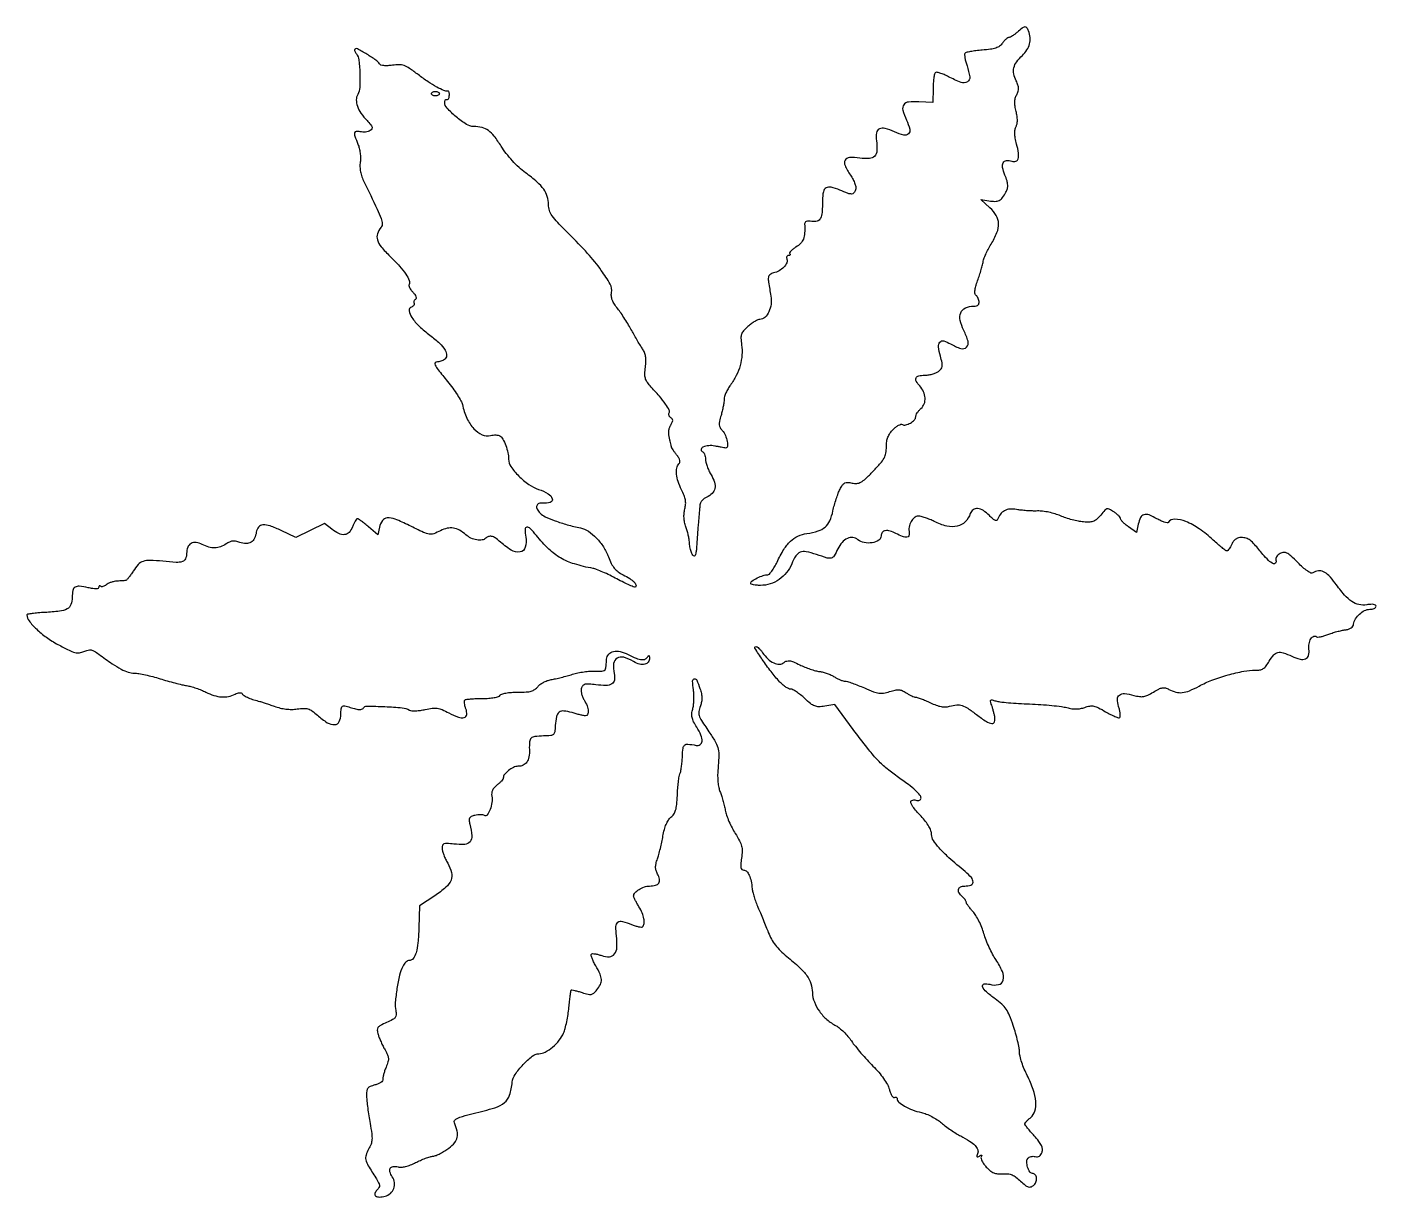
# Model space of a CAD drawing. Extents: x 0 to 507, y 0 to 440.
import ezdxf

# ---------------------------------------------------------------- set-up
doc = ezdxf.new("R2010")
doc.units = 0

msp = doc.modelspace()

# ---------------------------------------------------------------- linework, layer by layer
for points in [[(372.230375, 438, -0.020957), (371.336228, 437.234378, -0.024478), (370.424858, 436.5875, -0.024512), (369.612537, 436.123147, -0.118117), (369.098517, 436, 0.144442), (368.618834, 435.858474, 0.035346), (367.953373, 435.358376, 0.033284), (367.241542, 434.651832, 0.0279), (366.583498, 433.815748, -0.080285), (365.51385, 432.715371, -0.076671), (364.135723, 431.986848, -0.050437), (362.140895, 431.514592, -0.014867), (359.010815, 431.194401, 0.011905), (356.659226, 430.967911, 0.0172), (354.595648, 430.647111, 0.012946), (352.933392, 430.284969, 0.196685), (352.466057, 429.945079, 0.163372), (352.342631, 429.417207, 0.020387), (352.503212, 428.234581, 0.022275), (352.823484, 426.804168, 0.016747), (353.297455, 425.262681, -0.047098), (354.306531, 421.097156, -0.306584), (353.413796, 419.25579, -0.226517), (351.03003, 419.067375, -0.030121), (346.303327, 421.217216, 0.020147), (344.64063, 422.013832, 0.029622), (343.117506, 422.565128, 0.029405), (341.882695, 422.853289, 0.243622), (341.351182, 422.684515, 0.1489), (341.052587, 422.124398, 0.015098), (340.803573, 420.619198, 0.017845), (340.621321, 418.766801, 0.013303), (340.547856, 416.714522), (340.5, 411.5), (335.230814, 411.781791, 0.037543), (331.251275, 411.695727, 0.222273), (329.505244, 410.663035, 0.221865), (329.176566, 408.65942, 0.03741), (330.539207, 404.913055, -0.042296), (331.760045, 401.451804, -0.266008), (331.287293, 399.712707, -0.266008), (329.548196, 399.239955, -0.042296), (326.086945, 400.460793, 0.038588), (322.495397, 401.757567, 0.182175), (320.35165, 401.561863, 0.248254), (319.272029, 400.089475, 0.069952), (319.253365, 397.147692, -0.041482), (319.44501, 393.34968, -0.18551), (318.593828, 391.332789, -0.191762), (316.633245, 390.443871, -0.044688), (312.952978, 390.600626, 0.041494), (309.10214, 390.789252, 0.264343), (307.496825, 389.803124, 0.240752), (307.436466, 387.828681, 0.035678), (309.45598, 384.245883, -0.025154), (310.462681, 382.54456, -0.036456), (311.16009, 380.944899, -0.042219), (311.513401, 379.583163, -0.134777), (311.421919, 378.657121, -0.08105), (310.752515, 377.509778, -0.219647), (309.923839, 377.111045, -0.09402), (308.579305, 377.343845, -0.009211), (305.505391, 378.562194, 0.037023), (302.183326, 379.669613, 0.195773), (300.320802, 379.409232, 0.217756), (299.289954, 377.954302, 0.046137), (298.986345, 374.781385, -0.016002), (298.825451, 370.211275, -0.098461), (298.215141, 367.948795, -0.207333), (297.01037, 366.929586, -0.110195), (295.025803, 366.782905, 0.028888), (293.749811, 366.895442, 0.088927), (292.895791, 366.768831, 0.158898), (292.416658, 366.412298, 0.167175), (292.252041, 365.849629, -0.024792), (292.242146, 362.44563, -0.076355), (291.774954, 360.197453, -0.101053), (290.747913, 358.554661, -0.066163), (289.003591, 357.148378, 0.024635), (287.90234, 356.401999, 0.043033), (287.082155, 355.666652, 0.05813), (286.619878, 355.042829, 0.3389), (286.670257, 354.663076, -0.106595), (286.833098, 354.410698, -0.249877), (286.805066, 354.194779, -0.179909), (286.587011, 354.04689, -0.060059), (286.198051, 354, 0.13777), (285.808382, 353.890553, 0.15243), (285.550808, 353.597251, 0.122624), (285.472694, 353.153044, 0.074248), (285.588895, 352.628939, -0.202604), (285.542783, 351.248417, -0.083696), (284.465866, 349.674934, -0.070313), (282.682917, 348.281994, -0.069338), (280.57548, 347.429588, 0.096942), (279.219223, 346.79244, 0.208953), (278.651049, 345.814567, 0.06869), (278.693436, 343.954901, 0.004747), (279.580618, 338.769367, -0.077351), (279.65486, 335.745304, -0.077315), (278.806633, 332.84118, -0.091869), (277.2994, 330.737592, -0.193838), (275.468289, 330, 0.109622), (274.702669, 329.8301, 0.025454), (273.53092, 329.208645, 0.025076), (272.225721, 328.337228, 0.022253), (270.959157, 327.306025, 0.026703), (269.274166, 325.635073, 0.101341), (268.522982, 324.365251, 0.097136), (268.315008, 322.873669, 0.023435), (268.570115, 320.38101, -0.056295), (268.707749, 316.599355, -0.048897), (268.021552, 312.691161, -0.047263), (266.554208, 308.862418, -0.045232), (264.376235, 305.316722, 0.029344), (263.466769, 303.936332, 0.027071), (262.698019, 302.422075, 0.028098), (262.162722, 300.997597, 0.075965), (262, 299.932741, -0.035036), (261.922307, 298.825352, -0.01213), (261.659994, 297.243657, -0.011983), (261.285651, 295.50925, -0.01364), (260.842533, 293.868759, 0.018479), (260.284946, 291.722213, 0.075422), (260.195487, 290.381603, 0.10609), (260.519064, 289.317951, 0.057277), (261.319461, 288.199493, -0.082632), (262.475493, 286.398596, -0.056988), (263.174439, 284.072789, -0.075987), (263.224035, 282.194266, -0.418381), (262.5, 281.640408, -0.009525), (261.934166, 281.730878, -0.001831), (260.9125, 281.918118, -0.001949), (259.721884, 282.145638, -0.001796), (258.5, 282.388634, 0.072766), (256.211574, 282.513761, 0.079276), (254.054105, 281.96546, 0.235487), (253.346812, 281.127701, 0.371826), (253.75, 280.340536, -0.133883), (254.228998, 279.975153, -0.060519), (254.632813, 279.289219, -0.053699), (254.907285, 278.413995, -0.049188), (255, 277.473827, 0.061673), (255.142284, 276.324676, 0.023321), (255.61052, 274.772671, 0.022678), (256.282807, 273.113583, 0.025682), (257.078367, 271.591751, -0.054568), (258.358901, 268.754943, -0.126298), (258.506636, 266.439757, -0.150429), (257.533267, 264.597878, -0.089863), (255.480778, 263.173196, 0.052485), (254.52375, 262.609367, 0.051226), (253.696485, 261.854548, 0.05566), (253.112414, 261.032232, 0.111584), (252.890236, 260.271439, -0.004629), (252.819744, 259.282254, -0.00097), (252.676921, 257.55161, -0.001017), (252.503221, 255.544157, -0.000962), (252.318193, 253.5, 0.002784), (252.128152, 251.311678, 0.002005), (251.939433, 248.867188, 0.002024), (251.778652, 246.540444, 0.004381), (251.677957, 244.75, -0.016079), (251.563329, 243.312549, -0.025954), (251.36339, 242.101562, -0.023747), (251.118068, 241.190417, -0.325933), (250.856989, 241, -0.265511), (250.211715, 241.368642, -0.047072), (249.597299, 242.678392, -0.042918), (249.133301, 244.43126, -0.036757), (248.943558, 246.331787, 0.036365), (248.837319, 247.404411, 0.013521), (248.538311, 248.891213, 0.013315), (248.12361, 250.501005, 0.015679), (247.643254, 252, -0.033971), (247.164024, 253.707961, -0.036333), (246.934019, 255.427083, -0.037442), (246.958414, 257.11149, -0.041411), (247.237331, 258.716068, 0.044262), (247.534657, 260.48621, 0.060781), (247.464582, 262.097365, 0.052556), (246.990229, 263.81203, 0.024213), (246.037635, 265.92623, -0.034539), (244.712818, 269.036341, -0.057569), (244.096143, 271.811897, -0.074409), (244.197588, 274.068416, -0.149072), (245.02868, 275.62868, 0.145394), (245.359896, 276.239848, 0.114625), (245.344483, 276.995813, 0.075055), (244.951267, 277.929844, 0.029564), (244.15275, 279.07868, -0.008303), (243.420121, 280.042584, -0.011366), (242.795202, 280.935612, -0.008285), (242.306453, 281.695992, -0.118136), (242.205868, 282, 0.032242), (242.157146, 282.324999, 0.002372), (241.962138, 283.205273, 0.003295), (241.717453, 284.253381, 0.002492), (241.435509, 285.40093, -0.04196), (241.216885, 286.738357, -0.045602), (241.233989, 288.056097, -0.048599), (241.480939, 289.266617, -0.065062), (241.945881, 290.284949, 0.027016), (242.518053, 291.321856, 0.11135), (242.679345, 292.015635, 0.170361), (242.496683, 292.54745, 0.087446), (241.964055, 293.022215, -0.082796), (241.546033, 293.387955, -0.092571), (241.288701, 293.856573, -0.100608), (241.230253, 294.353776, -0.118056), (241.378571, 294.803525, 0.270657), (241.405201, 295.871624, 0.027642), (240.008835, 298.103866, 0.024058), (237.683696, 301.085188, 0.009271), (234.18722, 305, -0.040745), (233.000751, 306.509622, -0.085366), (232.401406, 307.872379, -0.070936), (232.23246, 309.516679, -0.021505), (232.438957, 312.02158, 0.023295), (232.616867, 314.278325, 0.047138), (232.506327, 316.055573, 0.057131), (232.093655, 317.543997, 0.056664), (231.354083, 318.904864, -0.014576), (230.553167, 320.122366, -0.005088), (229.470235, 321.918614, -0.005048), (228.317821, 323.920803, -0.005871), (227.263907, 325.848006, 0.012798), (226.12638, 327.861337, 0.008333), (224.715537, 330.129035, 0.008381), (223.264169, 332.296822, 0.015781), (222.009337, 333.988211, -0.026205), (220.765468, 335.739961, -0.049011), (219.983274, 337.290896, -0.060839), (219.625575, 338.705688, -0.078912), (219.667498, 340.04096, 0.175621), (219.161101, 343.202737, 0.030084), (215.841758, 348.419649, 0.027003), (210.696696, 354.771669, 0.014708), (203.75, 362.019187, -0.007028), (199.451296, 366.368321, -0.038803), (197.362056, 368.910331, -0.073), (196.348335, 370.932777, -0.079893), (196, 373.098873, 0.072475), (195.548853, 376.19495, 0.083561), (194.235889, 378.870984, 0.059012), (191.722215, 381.61976, 0.018977), (187.397952, 385.075387, -0.027311), (184.916503, 387.127029, -0.020549), (182.41513, 389.63425, -0.020437), (180.110153, 392.358249, -0.025796), (178.219672, 395.064157, 0.022405), (175.581682, 398.89505, 0.075941), (173.411735, 401.004926, 0.098176), (171.033047, 402.078755, 0.053851), (167.847794, 402.465179, -0.140576), (165.16414, 403.273182, -0.03203), (161.306245, 406.120504, -0.030239), (157.870449, 409.388067, -0.189737), (157, 411.599323, -0.051892), (157.05694, 412.146485, -0.112689), (157.232772, 412.528052, -0.186803), (157.492545, 412.685611, -0.184406), (157.792414, 412.628295, 0.241627), (158.104445, 412.603465, 0.149357), (158.394309, 412.843324, 0.085157), (158.616724, 413.350765, 0.042024), (158.728665, 414.048028, 0.033696), (158.734309, 414.769898, 0.059554), (158.628663, 415.3554, 0.090956), (158.437049, 415.724451, 0.285406), (158.18625, 415.817269, -0.153949), (156.716733, 415.970547, -0.023456), (154.038169, 417.285427, -0.022674), (150.749621, 419.295224, -0.013337), (147, 421.975452, 0.011915), (143.701151, 424.347663, 0.062107), (141.713692, 425.371133, 0.087645), (139.862932, 425.701508, 0.037115), (137.338668, 425.518452, -0.021536), (135.564848, 425.334164, -0.039575), (134.11393, 425.361229, -0.050107), (133.044358, 425.575694, -0.181763), (132.504608, 425.992544, 0.102969), (131.129634, 427.44271, 0.015427), (127.744382, 429.641031, 0.009441), (124.161509, 431.722086, 0.334924), (123.26302, 431.596353, 0.192049), (123.132078, 431.29169, 0.075867), (123.189969, 430.830979, 0.060272), (123.415139, 430.293679, 0.043899), (123.783898, 429.760387, -0.146267), (124.730448, 427.535552, -0.019328), (125.108856, 422.369899, -0.020698), (125.072979, 417.182371, -0.117864), (124.308373, 414.552626, 0.12887), (123.763588, 412.51516, 0.086528), (124.167972, 410.126168, 0.067057), (125.524846, 407.482659, 0.038459), (127.796054, 404.70267, -0.014302), (129.205704, 403.137887, -0.100093), (129.700514, 402.24316, -0.223057), (129.610702, 401.573318, -0.106061), (128.982436, 400.942719, -0.075345), (128.252103, 400.611731, -0.039884), (127.274528, 400.418262, -0.038563), (126.22034, 400.377582, -0.048138), (125.25, 400.5091, 0.067618), (123.725811, 400.655702, 0.350128), (123.128886, 400.139798, 0.132705), (123.228762, 398.884093, 0.011597), (124.384647, 395.872124, -0.040047), (124.877248, 394.332057, -0.025812), (125.209032, 392.48687, -0.025922), (125.347093, 390.63627, -0.043631), (125.246664, 389.083178, 0.046665), (125.144326, 387.336402, 0.039574), (125.354416, 385.499045, 0.036537), (125.877662, 383.57855, 0.028523), (126.712062, 381.583178, -0.001424), (131.608935, 371.452372, -0.0221), (133.124141, 367.900416, -0.07611), (133.53225, 365.957997, -0.189182), (133.084767, 364.602138, 0.090582), (131.718053, 362.170509, 0.158594), (131.679601, 359.883798, 0.100933), (133.090816, 357.294058, 0.024418), (136.429577, 353.70259, -0.015207), (140.016388, 349.984019, -0.035568), (142.402235, 346.946722, -0.048074), (143.690515, 344.581058, -0.243702), (143.580825, 343.130777, 0.207128), (143.513757, 342.671789, 0.048753), (143.793816, 341.929583, 0.04225), (144.313197, 341.068391, 0.03073), (145.024409, 340.204175, -0.033517), (145.752801, 339.308973, -0.070201), (146.163167, 338.512656, -0.113298), (146.231954, 337.890032, -0.229302), (145.973517, 337.483633, 0.080675), (145.627787, 337.183706, 0.09162), (145.41291, 336.801794, 0.100729), (145.360615, 336.398605, 0.121029), (145.477945, 336.035686, -0.17852), (145.551176, 335.674899, -0.118446), (145.389323, 335.279863, -0.087947), (145.006699, 334.908321, -0.057276), (144.459286, 334.62275, 0.359568), (143.661893, 333.210632, 0.102105), (144.668767, 330.688335, 0.057273), (147.403172, 327.426958, 0.030606), (151.44021, 324.044169, -0.027575), (155.055136, 321.052156, -0.072609), (157.162776, 318.442102, -0.140733), (157.700068, 316.378495, -0.250314), (156.857012, 314.890467, -0.03459), (156.245929, 314.560092, -0.025656), (155.531435, 314.278706, -0.026151), (154.826173, 314.082317, -0.051807), (154.25, 314.015313, 0.230424), (153.464751, 313.621171, 0.290097), (153.394775, 312.82776, 0.047778), (154.518853, 311.082535, 0.003624), (158.031184, 306.693891, -0.012973), (159.998552, 304.139198, -0.014642), (161.749733, 301.58508, -0.013966), (163.107834, 299.338857, -0.073761), (163.625006, 298, 0.051285), (165.36484, 292.816744, 0.078424), (167.969341, 288.866084, 0.102894), (171.061897, 286.628519, 0.16836), (174.251022, 286.348155, -0.03794), (175.205007, 286.511971, -0.03518), (176.197467, 286.53568, -0.037101), (177.084117, 286.428213, -0.089939), (177.695746, 286.188039, -0.129586), (178.830899, 284.99248, -0.035581), (179.924028, 282.612857, -0.036146), (180.732345, 279.87647, -0.053794), (181, 277.39587, 0.154048), (181.872761, 274.63033, 0.04303), (184.822245, 271.109988, 0.043394), (188.597547, 267.925808, 0.073923), (192.277153, 266.073546, -0.05078), (195.889122, 264.459469, -0.190817), (197.405296, 262.553473, -0.415973), (196.679909, 261.204976, -0.09697), (193.83859, 260.932696, 0.109524), (192.33422, 260.750722, 0.247272), (191.576602, 259.933259, 0.19193), (191.727149, 258.64848, 0.072503), (192.827745, 257.172255, 0.088303), (194.754717, 255.827609, 0.020038), (198.451099, 254.295078, 0.019671), (203.011778, 252.815914, 0.015989), (208, 251.582974, -0.095274), (210.97536, 250.323917, -0.053104), (214.004875, 247.790811, -0.049764), (216.659556, 244.432077, -0.053314), (218.527401, 240.689161, 0.026806), (219.598471, 238.224485, 0.056776), (220.732701, 236.48181, 0.062594), (222.152344, 235.144981, 0.03967), (224.091244, 233.953451, -0.021854), (226.549354, 232.560859, -0.055088), (228.160477, 231.286507, -0.100705), (228.882599, 230.209829, -0.302624), (228.71716, 229.383827, -0.300081), (228.318077, 229.301957, -0.007053), (226.467173, 230.073253, -0.013236), (224.261786, 231.099161, -0.008301), (221.736038, 232.40922, 0.009661), (219.064477, 233.7857, 0.010457), (216.410657, 235.020592, 0.01002), (214.096257, 235.984335, 0.048826), (212.731949, 236.372162, -0.028597), (205.739598, 238.057857, -0.058335), (200.568586, 240.307055, -0.059709), (196.132478, 243.652134, -0.031321), (191.451361, 248.75, 0.020024), (189.096696, 251.433459, 0.243362), (187.842887, 251.867239, 0.38301), (187.174747, 251.065708, 0.032687), (187.471048, 248.171365, -0.10725), (187.292258, 244.313728, -0.299173), (185.365669, 242.591654, -0.177375), (181.950573, 243.294916, -0.048402), (177.5, 246.684682, 0.042961), (175.992431, 247.858999, 0.092593), (174.637162, 248.418056, 0.125694), (173.445857, 248.366207, 0.12358), (172.416667, 247.75, -0.163335), (171.047667, 247.069023, -0.077054), (169.050419, 247.10104, -0.067722), (166.872815, 247.786771, -0.068643), (164.968602, 249.027231, 0.049805), (162.549711, 250.735624, 0.089098), (160.260441, 251.539422, 0.095637), (157.948371, 251.468297, 0.064892), (155.467866, 250.559888, -0.032629), (152.877081, 249.417127, -0.129772), (151.161417, 249.258702, -0.068411), (149.06943, 249.911871, -0.004944), (143.598433, 252.548801, 0.019126), (138.380165, 254.883967, 0.110915), (135.421188, 255.366337, 0.222828), (133.603565, 254.378499, 0.104952), (132.475423, 251.8881), (131.828631, 248.943279), (128.37952, 251.97164, 0.009959), (127.003971, 253.131696, 0.01386), (125.724457, 254.110419, 0.010262), (124.632051, 254.8654, 0.147101), (124.184441, 255, 0.227709), (123.829519, 254.829522, 0.028966), (123.324968, 254.11875, 0.02927), (122.794192, 253.14919, 0.02036), (122.306102, 252, -0.094125), (121.047822, 249.941323, -0.183625), (119.358015, 249.080246, -0.143446), (117.199536, 249.466064, -0.051217), (114.528568, 251.156188), (111.787419, 253.312376), (106.395865, 250.668111), (101.00431, 248.023845), (95.567834, 250.597895, 0.024479), (91.349889, 252.347785, 0.102605), (88.645447, 252.728387, 0.205109), (87.016181, 251.902234, 0.143162), (86.179259, 249.989784, -0.079708), (85.5013, 247.694435, -0.1443), (84.201557, 246.250511, -0.143829), (82.323093, 245.739558, -0.078991), (79.957947, 246.164504, 0.035802), (78.428457, 246.577703, 0.076319), (77.207755, 246.626482, 0.08074), (76.072635, 246.308006, 0.044116), (74.816693, 245.58416, -0.063963), (72.725143, 244.486591, -0.083191), (70.603838, 244.079698, -0.077784), (68.357295, 244.37739, -0.048523), (65.889967, 245.374242, 0.083781), (63.546243, 246.134745, 0.167492), (61.654325, 245.780087, 0.173949), (60.429415, 244.352489, 0.091424), (60, 242.023634, -0.103112), (59.579583, 240.006662, -0.213741), (58.414596, 238.945792, -0.094493), (56.048313, 238.638628, -0.012554), (51, 239.065956, 0.018218), (46.304256, 239.409931, 0.089637), (43.685213, 239.035226, 0.124697), (41.802049, 237.830795, 0.050065), (39.929745, 235.386325, -0.011682), (39.07937, 234.079666, -0.016349), (38.255305, 232.956527, -0.012669), (37.528377, 232.077604, -0.167093), (37.168441, 231.869936, -0.023458), (36.764764, 231.810878, -0.00326), (35.922152, 231.733271, -0.003726), (34.922506, 231.655269, -0.003152), (33.864416, 231.587337, 0.036671), (32.748525, 231.440178, 0.029188), (31.57521, 231.124547, 0.030028), (30.518118, 230.700877, 0.062958), (29.772407, 230.226077, -0.04668), (29.166524, 229.812076, -0.062916), (28.550522, 229.5657, -0.078757), (28.0179, 229.513542, -0.183474), (27.657991, 229.675343, 0.096483), (27.407091, 229.844437, 0.241939), (27.193285, 229.828565, 0.192757), (27.047069, 229.632633, 0.065156), (27, 229.272964, -0.295111), (26.736339, 228.865153, -0.096983), (26.007117, 228.694738, -0.049177), (24.770801, 228.771564, -0.015171), (22.935946, 229.125727, 0.026069), (19.670904, 229.682459, 0.168573), (18.063509, 229.327665, 0.213657), (17.234692, 228.112446, 0.044424), (17, 225.476167, -0.091982), (16.504539, 222.805715, -0.177262), (15.092755, 221.188816, -0.096638), (12.274219, 220.287637, -0.017039), (6.710593, 219.826426, 0.008397), (4.13914, 219.657937, 0.013829), (1.973529, 219.419016, 0.00744), (0.214947, 219.148882, 0.365056), (0.002049, 218.897883, 0.168012), (0.762877, 216.673115, 0.03661), (3.52284, 213.623706, 0.035316), (7.317928, 210.482587, 0.031894), (11.644717, 207.787807, 0.007814), (15.809888, 205.631895, 0.049504), (18.03778, 204.785473, 0.095697), (19.696885, 204.66358, 0.077668), (21.417767, 205.144486, -0.041802), (22.949336, 205.693113, -0.109907), (24.108267, 205.741216, -0.091549), (25.303511, 205.291266, -0.023506), (27.026334, 204.138652, 0.008211), (32.033531, 200.562335, 0.028186), (35.44435, 198.483159, 0.044084), (38.071366, 197.363273, 0.07826), (40.389547, 196.992361, -0.040723), (42.012423, 196.855952, -0.011639), (44.495679, 196.382148, -0.011635), (47.283279, 195.714496, -0.012104), (50, 194.925768, 0.006874), (52.745253, 194.097527, 0.006131), (55.61875, 193.311516, 0.006161), (58.219091, 192.668486, 0.018903), (60, 192.321736, -0.028033), (61.606922, 191.978313, -0.014725), (63.561735, 191.382077, -0.014603), (65.534556, 190.651421, -0.021726), (67.210162, 189.888328, 0.041109), (70.266496, 188.636936, 0.058839), (73.14042, 188.087486, 0.066114), (75.792552, 188.248599, 0.074811), (78.192915, 189.103245, -0.036784), (79.105011, 189.508226, -0.073673), (79.876538, 189.662414, -0.10481), (80.473299, 189.566912, -0.15926), (80.877174, 189.238026, 0.125535), (81.608415, 188.557461, 0.023653), (83.26361, 187.752884, 0.024313), (85.311031, 186.990292, 0.021746), (87.5, 186.39755, -0.02352), (88.115554, 186.228522, -0.00254), (89.516403, 185.76414, -0.003115), (91.179047, 185.192026, -0.002505), (92.960096, 184.556695, 0.027678), (95.156211, 183.895805, 0.030519), (97.341607, 183.507259, 0.031548), (99.488566, 183.395821, 0.034422), (101.569921, 183.562756, -0.028125), (103.972826, 183.785938, -0.08535), (105.593902, 183.567554, -0.080782), (107.098224, 182.812076, -0.023482), (109.132442, 181.188576, 0.039528), (112.8665, 178.399585, 0.152464), (115.630692, 177.664531, 0.273699), (117.348781, 178.78283, 0.115377), (118, 181.567388, -0.015892), (118.06337, 183.560724, -0.131867), (118.350396, 184.41037, -0.252208), (118.930959, 184.719053, -0.067854), (120, 184.567388, 0.000104), (120.904645, 184.310949, 0.000063), (121.975279, 184.007846, 0.000063), (123.037925, 183.707295, 0.000112), (123.915843, 183.459323, 0.05342), (124.694598, 183.326989, 0.060476), (125.45083, 183.371826, 0.069508), (126.07272, 183.577098, 0.140823), (126.450996, 183.92071, -0.264375), (127.76655, 184.639912, -0.007328), (134.503937, 184.429107, -0.011815), (141.008278, 183.975912, -0.104633), (143.73929, 183.126025, 0.112311), (144.580335, 182.878231, 0.025194), (146.08389, 182.859501, 0.024914), (147.861753, 183.01589, 0.021854), (149.695805, 183.352015, -0.023428), (152.338599, 183.827772, -0.068734), (154.183963, 183.816727, -0.065916), (155.999912, 183.304599, -0.02031), (158.570128, 182.072119, 0.03165), (162.137406, 180.45991, 0.150192), (164.347951, 180.320383, 0.325855), (165.278146, 181.412133, 0.110187), (164.960835, 183.603011, -0.025813), (164.616459, 184.671803, -0.034575), (164.423221, 185.671355, -0.037002), (164.384261, 186.484527, -0.192803), (164.558495, 186.888688, -0.164421), (165.050411, 187.130518, -0.00953), (166.740058, 187.320427, -0.013656), (168.798343, 187.455555, -0.009562), (171.122243, 187.5, 0.016665), (173.555212, 187.581114, 0.027012), (175.609159, 187.830164, 0.028251), (177.171128, 188.197805, 0.184331), (177.800641, 188.678571, -0.184148), (178.429111, 189.158894, -0.028284), (179.987196, 189.526677, -0.02706), (182.034607, 189.775928, -0.016761), (184.456692, 189.857143, 0.013918), (187.595628, 189.944537, 0.053016), (189.527084, 190.259409, 0.083723), (190.861032, 190.878613, 0.080077), (191.94182, 191.908856, -0.073081), (192.789421, 192.739625, -0.036229), (194.07041, 193.537468, -0.034986), (195.5457, 194.186885, -0.042975), (197, 194.571938, 0.012634), (198.660007, 194.905325, 0.005889), (200.794883, 195.41701, 0.00583), (203.023785, 196.006793, 0.008112), (205.003858, 196.590264, -0.024837), (207.017927, 197.111239, -0.016904), (209.351082, 197.510899, -0.017065), (211.634294, 197.743946, -0.032542), (213.478349, 197.748612, 0.019277), (215.394004, 197.702663, 0.070639), (216.590169, 197.890319, 0.132973), (217.273579, 198.319784, 0.167389), (217.572177, 199, -0.00058), (217.630272, 199.69744, -0.000306), (217.703925, 200.563102, -0.000305), (217.780401, 201.449129, -0.00047), (217.847686, 202.214816, -0.153601), (218.642463, 204.12973, -0.16455), (220.370102, 205.180396, -0.115634), (222.914392, 205.154874, -0.057932), (225.945947, 204.027576, 0.020486), (228.992813, 202.627352, 0.071371), (231.087089, 202.098592, 0.137759), (232.475898, 202.33554, 0.188302), (233.337719, 203.25, -0.05712), (233.545909, 203.633233, -0.451941), (233.72321, 203.652834, -0.17712), (233.86247, 203.386228, -0.021621), (233.921053, 202.718615, -0.167436), (233.471738, 201.199113, -0.183251), (232.197566, 200.3478, -0.124987), (230.238754, 200.391195, -0.065777), (227.984241, 201.350237, 0.061355), (224.289844, 202.960363, 0.212204), (221.761839, 202.63049, 0.235772), (220.485621, 200.593764, 0.073648), (220.672431, 196.887845, -0.084273), (220.744978, 194.408052, -0.22376), (219.7987, 192.961105, -0.141313), (217.668565, 192.370218, -0.029604), (213.767178, 192.641283, 0.013497), (211.212962, 192.901601, 0.070162), (209.802669, 192.809064, 0.136192), (208.943141, 192.36558, 0.114834), (208.367415, 191.515085, 0.10221), (208.224915, 190.646957, 0.043175), (208.375613, 189.469673, 0.040061), (208.763123, 188.18837, 0.03997), (209.350237, 186.984241, -0.037164), (210.472387, 184.715169, -0.07489), (210.936969, 182.778832, -0.138478), (210.694232, 181.511413, -0.283866), (209.86602, 181, -0.04939), (209.205668, 181.06539, -0.007663), (207.920074, 181.343072, -0.008476), (206.409501, 181.720758, -0.007285), (204.833923, 182.167904, 0.046142), (201.773889, 182.784633, 0.193245), (200.001941, 182.284444, 0.178866), (198.985169, 180.662305, 0.038698), (198.553751, 177.324872, -0.020398), (198.331351, 174.913984, -0.179019), (197.837868, 173.98222, -0.1615), (196.831507, 173.545765, -0.015833), (194.15437, 173.392158, 0.020665), (190.851478, 173.170614, 0.164082), (189.48173, 172.536496, 0.186395), (188.868329, 171.244972, 0.028112), (188.813976, 168.328224, -0.04698), (188.654385, 165.497255, -0.111614), (187.891151, 163.544036, -0.143871), (186.512776, 162.405964, -0.101449), (184.532543, 162, 0.114863), (182.857177, 161.609978, 0.054619), (180.977947, 160.414501, 0.055117), (179.470227, 158.905476, 0.17033), (179, 157.565179, -0.160712), (178.865099, 157.15632, -0.02343), (178.304578, 156.469165, -0.024509), (177.539154, 155.695597, -0.018793), (176.632607, 154.925648, 0.044491), (175.605274, 153.958098, 0.072796), (174.950014, 152.960353, 0.082049), (174.656399, 151.90777, 0.074433), (174.701899, 150.779081, -0.084378), (174.75067, 148.403339, -0.053993), (174.050789, 145.726286, -0.064618), (172.985911, 143.742534, -0.394395), (171.945037, 143.533969, 0.104286), (171.365149, 143.742858, 0.033521), (170.447989, 143.808009, 0.031774), (169.389684, 143.74483, 0.030697), (168.3354, 143.548044, 0.038476), (166.982946, 143.09562, 0.165684), (166.35859, 142.538984, 0.156517), (166.184551, 141.696775, 0.033308), (166.445934, 140.203901, -0.035492), (167.185535, 135.868454, -0.197465), (166.520011, 133.653603, -0.21216), (164.530224, 132.640697, -0.041269), (160.406745, 132.763401, 0.011377), (157.833825, 132.994261, 0.102919), (156.721568, 132.839355, 0.228576), (156.183214, 132.292832, 0.082295), (156, 131.187213, 0.067471), (156.140638, 130.149754, 0.021937), (156.6185, 128.674952, 0.021416), (157.299616, 127.064124, 0.02255), (158.105533, 125.545707, -0.070543), (159.548934, 122.056022, -0.158699), (159.369441, 119.230228, -0.119783), (157.456745, 116.531902, -0.032197), (153.249689, 113.324671), (147.5, 109.5), (147.271606, 101.224631, -0.016024), (146.938257, 95.6417, -0.049428), (146.223268, 91.933176, -0.087532), (145.13337, 89.754506, -0.237396), (143.633796, 89, 0.135325), (143.056304, 88.840786, 0.052444), (142.386396, 88.339062, 0.046951), (141.73556, 87.610848, 0.042464), (141.207015, 86.75, 0.059312), (140.039448, 83.524168, 0.018265), (139.049291, 78.437814, 0.017704), (138.432706, 73.338686, 0.070699), (138.609147, 70.204263, -0.053439), (138.752437, 68.627369, -0.160447), (138.402115, 67.618901, -0.108242), (137.416225, 66.784054, -0.017871), (135.159879, 65.690638, 0.015771), (132.829869, 64.573581, 0.118436), (131.912008, 63.777666, 0.180693), (131.651344, 62.810015, 0.047961), (131.958864, 61.213117, 0.022636), (132.392499, 59.952704, 0.01106), (133.052575, 58.385977, 0.010947), (133.812078, 56.784143, 0.015579), (134.561402, 55.398718, -0.02548), (135.520112, 53.539119, -0.091653), (135.838971, 52.248797, -0.089913), (135.678495, 50.916552, -0.02398), (134.948388, 48.898718, 0.017699), (134.425581, 47.50862, 0.020098), (134.026538, 46.142263, 0.019737), (133.782388, 44.964984, 0.096279), (133.800644, 44.287707, -0.234672), (133.670652, 43.761275, -0.066445), (133.026107, 43.178617, -0.051863), (132.023665, 42.632694, -0.034699), (130.785178, 42.21445, 0.030083), (128.937051, 41.609253, 0.140644), (128.058659, 40.933053, 0.139407), (127.668357, 39.890592, 0.029368), (127.624161, 37.926743, 0.017785), (127.751071, 36.161808, 0.00559), (128.06421, 33.532322, 0.005576), (128.479519, 30.603522, 0.00615), (128.947849, 27.779036, -0.009671), (129.566112, 23.880387, -0.048909), (129.654518, 21.682048, -0.075346), (129.294306, 19.974913, -0.043829), (128.389183, 18.081688, 0.058508), (127.414726, 15.880012, 0.136621), (127.364284, 14.094112, 0.072732), (128.272751, 11.874771, 0.008733), (131.052454, 7.353205, -0.015126), (132.166517, 5.487992, -0.10232), (132.486959, 4.467437, -0.165417), (132.295228, 3.639471, -0.057558), (131.524106, 2.666963, 0.115648), (130.749896, 1.418597, 0.328094), (131.043822, 0.498499, 0.172159), (132.390976, 0.101532, 0.047909), (134.600127, 0.435774, 0.116071), (136.623576, 1.481531, 0.128125), (137.88002, 3.287617, 0.125507), (138.110063, 5.507797, 0.108821), (137.276443, 7.700847, -0.068157), (136.396261, 9.551529, -0.211921), (136.544236, 10.893426, -0.24225), (137.598504, 11.566149, -0.084833), (139.44556, 11.424308, 0.083595), (140.684605, 11.326091, 0.037589), (142.300106, 11.591512, 0.033153), (144.133494, 12.167228, 0.025304), (146.05344, 13.027263, -0.015075), (147.862828, 13.882618, -0.014217), (149.755859, 14.645347, -0.014338), (151.470335, 15.224773, -0.04701), (152.640337, 15.465948, 0.067986), (153.770457, 15.748621, 0.022513), (155.330732, 16.456428, 0.021943), (157.009981, 17.406291, 0.023241), (158.566526, 18.482945, 0.053329), (160.741107, 20.542172, 0.124412), (161.726569, 22.538582, 0.11434), (161.687509, 24.875042, 0.041197), (160.613913, 28.042898, -0.268566), (160.71389, 28.903539, -0.121018), (161.622331, 29.652596, -0.045243), (163.673924, 30.420717, -0.007685), (167.722484, 31.465072, 0.013753), (175.888993, 33.67772, 0.097192), (179.507279, 35.588513, 0.150019), (181.37914, 38.364119, 0.047537), (182.3851, 43.313544, -0.127189), (183.443847, 46.138902, -0.035074), (186.457678, 49.853115, -0.033662), (189.900597, 53.071512, -0.168206), (192.34563, 53.967106, 0.119417), (194.749073, 54.594984, 0.050365), (197.5331, 56.474745, 0.048949), (200.044529, 59.021324, 0.071333), (201.658126, 61.724206, 0.034241), (202.248954, 63.464309, 0.013039), (202.840226, 65.958194, 0.012842), (203.343969, 68.710357, 0.015357), (203.671617, 71.325549, -0.004097), (203.916701, 73.717172, -0.006242), (204.172399, 75.788969, -0.002598), (204.421498, 77.55052, -0.144447), (204.559629, 77.849665, -0.262456), (204.822415, 77.942021, -0.010014), (205.876657, 77.733366, -0.015691), (207.154716, 77.411376, -0.010149), (208.612911, 76.962736, 0.017345), (210.866339, 76.304768, 0.107681), (212.062925, 76.263031, 0.141109), (213.01076, 76.732678, 0.037451), (214.179913, 77.973855, 0.05501), (215.498387, 80.027471, 0.127358), (215.873018, 81.807054, 0.096145), (215.375569, 83.861443, 0.023245), (213.76632, 86.984869, -0.016333), (212.951802, 88.513528, -0.024911), (212.356668, 89.893783, -0.02213), (211.993088, 91.017103, -0.269818), (212.104162, 91.437495, -0.210516), (212.511992, 91.595877, -0.026162), (213.4816, 91.501665, -0.027225), (214.679307, 91.254373, -0.019348), (215.99075, 90.85338, 0.097596), (218.903203, 90.44042, 0.222232), (220.816747, 91.463741, 0.151318), (221.721189, 94.004391, 0.042325), (221.537951, 98.267288, -0.034741), (221.330823, 101.828128, -0.230837), (222.106195, 103.373341, -0.231124), (223.80033, 103.712743, -0.034822), (227.17585, 102.570992, 0.019817), (228.589079, 102.045252, 0.028344), (229.881432, 101.701671, 0.027632), (230.928005, 101.545719, 0.223113), (231.372984, 101.706317, 0.17061), (231.943186, 102.894507, 0.072523), (231.879974, 104.683151, 0.056344), (231.223185, 106.862697, 0.035581), (230.003738, 109.22583, -0.008448), (229.238871, 110.529376, -0.011329), (228.59278, 111.737543, -0.008615), (228.097091, 112.760589, -0.107525), (228.003738, 113.178571, -0.190232), (228.491346, 114.434013, -0.064565), (230.022509, 115.711729, -0.060074), (232.03261, 116.673946, -0.081794), (234.012412, 117, 0.061019), (236.23565, 117.272332, 0.188091), (237.450404, 118.131529, 0.201205), (237.715683, 119.539403, 0.070248), (236.992057, 121.514842, -0.047521), (236.441498, 122.830121, -0.073171), (236.250933, 124.046736, -0.062468), (236.407946, 125.400333, -0.02582), (236.939514, 127.169489, 0.018913), (237.459135, 128.816043, 0.007809), (238.042607, 131.079838, 0.007713), (238.593538, 133.529645, 0.00984), (239.021838, 135.804429, -0.023689), (239.538454, 138.183931, -0.036006), (240.230094, 140.182664, -0.042552), (241.068374, 141.753618, -0.078891), (242.03276, 142.825444, 0.078142), (243.103078, 144.011447, 0.073719), (243.783904, 145.491912, 0.047388), (244.191857, 147.62281, 0.013159), (244.423751, 151.021015, -0.009176), (244.580484, 153.62272, -0.010756), (244.827333, 156.082189, -0.009772), (245.120257, 158.144587, -0.062925), (245.416958, 159.152395, 0.055917), (245.707945, 160.092149, 0.012647), (245.979961, 161.743384, 0.012949), (246.197402, 163.675332, 0.012243), (246.319534, 165.652395, -0.01824), (246.556494, 168.862363, -0.195703), (247.165997, 169.986902, -0.202397), (248.37605, 170.345617, -0.019659), (251.463748, 169.877321, 0.190755), (253.015672, 170.171204, 0.246986), (253.727303, 171.407247, 0.112253), (253.301748, 173.675408, 0.037664), (251.72295, 176.676225, -0.022326), (250.543588, 178.760247, -0.062529), (249.976506, 180.336083, -0.076997), (249.878114, 181.805774, -0.048546), (250.193169, 183.5, 0.041492), (250.484144, 184.950785, 0.019278), (250.630939, 186.867188, 0.018945), (250.630964, 188.903163, 0.025058), (250.468063, 190.75, -0.022591), (250.160029, 194.055891, -0.369819), (250.792295, 194.86937, -0.355412), (251.727567, 194.380878, -0.022148), (252.913923, 191.25, -0.026042), (253.439109, 189.321221, -0.047674), (253.631609, 187.704315, -0.05343), (253.506519, 186.210397, -0.043568), (253.066829, 184.666084, 0.047177), (252.489154, 182.580194, 0.129529), (252.612876, 181.069866, 0.058814), (253.534712, 179.194436, 0.004362), (256.683971, 174.419659, -0.019169), (258.876496, 170.87115, -0.076393), (259.781248, 168.486532, -0.064046), (260.007592, 165.740012, -0.010945), (259.652919, 160.5, 0.025468), (259.570046, 158.351221, 0.02159), (259.696212, 156.082261, 0.022238), (259.995183, 154.008609, 0.051181), (260.445257, 152.5, -0.019635), (260.973505, 151.065948, -0.009676), (261.537222, 149.20625, -0.009586), (262.048697, 147.250505, -0.013793), (262.420046, 145.5, 0.038548), (262.914613, 143.629677, 0.017662), (263.829834, 141.276237, 0.017371), (264.972918, 138.854131, 0.022937), (266.188751, 136.738255, -0.017641), (267.826452, 133.956805, -0.061797), (268.583855, 132.023694, -0.07115), (268.791118, 130.110688, -0.028686), (268.55051, 127.488255, 0.012157), (268.256062, 125.136142, 0.070393), (268.306409, 123.888469, 0.175378), (268.67815, 123.251252, 0.175638), (269.371339, 123, -0.210446), (270.461921, 122.519712, -0.079547), (271.398257, 121.097886, -0.055789), (272.113496, 118.881354, -0.028973), (272.527605, 116, 0.041298), (272.740966, 114.737079, 0.013375), (273.259044, 112.9125, 0.013234), (273.945957, 110.906254, 0.014496), (274.719149, 109, -0.003796), (275.615083, 106.920054, -0.002097), (276.679622, 104.366254, -0.002091), (277.736942, 101.768717, -0.003362), (278.614074, 99.544694, 0.034033), (279.785242, 97.037338, 0.037729), (281.251355, 94.80172, 0.035196), (283.128361, 92.688312, 0.023748), (285.539544, 90.544694, -0.015784), (290.36744, 86.388247, -0.053212), (293.116993, 83.266585, -0.077317), (294.579951, 80.324537, -0.06709), (295.173942, 76.928267, 0.083911), (295.911427, 73.409459, 0.061802), (297.815328, 69.903338, 0.058682), (300.642946, 66.795037, 0.059613), (304.101297, 64.447617, -0.054574), (305.381915, 63.597038, -0.021738), (306.942693, 62.175346, -0.021203), (308.508328, 60.481658, -0.024993), (309.836025, 58.7487, 0.018571), (311.322183, 56.756445, 0.008193), (313.425334, 54.231129, 0.008096), (315.744683, 51.62383, 0.010782), (317.940035, 49.335994, -0.020055), (320.103831, 46.995691, -0.02332), (321.960777, 44.600543, -0.025365), (323.366838, 42.368487, -0.06058), (324.110935, 40.560395, 0.027092), (324.561283, 39.217514, 0.048273), (325.09308, 38.181439, 0.070084), (325.619547, 37.56971, 0.329671), (326.054072, 37.533418, -0.086263), (326.415342, 37.678332, -0.16512), (326.722134, 37.641989, -0.179545), (326.926459, 37.431395, -0.104121), (327, 37.08207, 0.224792), (327.612554, 35.788428, 0.041822), (329.837706, 34.257169, 0.039664), (332.834307, 32.846967, 0.034902), (336.146035, 31.855853, -0.040004), (337.993324, 31.282437, -0.02379), (340.090207, 30.324529, -0.023716), (342.102576, 29.162928, -0.037417), (343.694076, 27.963743, 0.019066), (345.261353, 26.690097, 0.01157), (347.204343, 25.299633, 0.011587), (349.199027, 24.007476, 0.01998), (350.923474, 23.039041, -0.023004), (354.234165, 21.153371, -0.062517), (356.314534, 19.441207, -0.102648), (357.301576, 17.841125, -0.180564), (357.287572, 16.307016, 0.024347), (357.037606, 15.546929, 0.248857), (357.107198, 15.233913, 0.330604), (357.377459, 15.171875, 0.035172), (357.98457, 15.490464, -0.019908), (358.542067, 15.805065, -0.21878), (358.792223, 15.815873, -0.417547), (358.859637, 15.652855, -0.038673), (358.638206, 15.223621, 0.207186), (358.550204, 14.620902, 0.048418), (358.918565, 13.643352, 0.042033), (359.600718, 12.508289, 0.030572), (360.53461, 11.368155, 0.034915), (361.989462, 10.003044, 0.073973), (363.315091, 9.215421, 0.075821), (364.791006, 8.858808, 0.038261), (366.709936, 8.841077, -0.04154), (368.651339, 8.810425, -0.07228), (370.211922, 8.423344, -0.065811), (371.693573, 7.577226, -0.029072), (373.409023, 6.10742, 0.01553), (375.189256, 4.496536, 0.093654), (376.267811, 3.882314, 0.165264), (377.194939, 3.879207, 0.078347), (378.267371, 4.438329, 0.138458), (379.190422, 5.630947, 0.118651), (379.424156, 7.206221, 0.146232), (378.911803, 8.491594, 0.229162), (377.860787, 9, -0.26172), (376.870649, 9.55639, -0.063339), (376.075198, 11.335846, -0.061425), (375.728223, 13.343108, -0.183374), (376.151933, 14.646765, -0.103629), (376.642533, 15.049462, -0.062294), (377.351195, 15.313264, -0.058441), (378.157862, 15.40659, -0.063638), (378.940364, 15.305344, 0.079847), (379.812623, 15.220978, 0.128378), (380.518095, 15.453429, 0.11562), (381.069024, 16.025099, 0.057407), (381.483716, 16.948695, 0.105704), (381.603477, 18.183237, 0.082865), (381.231695, 19.479696, 0.054468), (380.283081, 21.014996, 0.018109), (378.58012, 23.042997, -0.006866), (377.208304, 24.604001, -0.010135), (376.05166, 26.01408, -0.005774), (375.123577, 27.221926, -0.162306), (375, 27.592588, -0.171553), (375.113868, 27.914693, -0.017532), (375.652256, 28.5352, -0.02028), (376.369978, 29.245958, -0.014829), (377.220447, 29.977424, 0.156673), (378.809451, 32.406369, 0.087657), (379.142772, 35.955884, 0.063684), (378.187483, 40.4725, 0.033449), (375.935299, 45.762463, -0.018914), (374.820505, 48.183299, -0.018208), (373.876416, 50.712067, -0.018481), (373.20918, 52.998445, -0.060785), (373.012667, 54.555213, 0.045076), (372.859397, 56.176825, 0.011687), (372.318041, 58.745646, 0.01179), (371.560235, 61.656858, 0.011777), (370.66577, 64.53022, 0.015717), (369.234457, 68.370394, 0.051102), (367.956808, 70.763904, 0.061156), (366.351935, 72.613795, 0.030171), (363.91577, 74.558639, -0.026757), (360.562693, 77.198229, -0.122634), (359.161976, 79.218014, -0.473784), (359.710699, 80.170599, -0.111096), (361.835441, 80.047195, 0.124363), (365.121523, 79.942518, 0.285408), (366.825426, 81.600183, 0.162663), (366.56384, 84.888532, 0.049769), (364.135295, 89.319825, -0.027769), (362.921111, 91.321383, -0.014894), (361.637942, 93.911538, -0.014788), (360.482658, 96.639446, -0.022378), (359.656444, 99.081157, 0.024753), (358.853527, 101.417435, 0.020411), (357.775866, 103.821956, 0.020886), (356.602317, 105.950238, 0.050473), (355.521149, 107.382679, -0.014003), (354.555646, 108.484831, -0.018351), (353.740588, 109.546584, -0.016059), (353.132468, 110.462948, -0.139335), (353, 110.929077, 0.122278), (352.900387, 111.330312, 0.035055), (352.559375, 111.87815, 0.033023), (352.074082, 112.462706, 0.029801), (351.5, 113, -0.081714), (350.288498, 114.395302, -0.198286), (350.074636, 115.716743, -0.232853), (350.848145, 116.656629, -0.106562), (352.440983, 117, 0.080273), (354.738065, 117.371181, 0.315215), (355.548624, 118.460583, 0.190838), (354.938276, 120.142144, 0.037999), (352.5977, 122.409526, -0.008108), (346.491686, 127.65536, -0.027646), (342.771681, 131.344708, -0.04278), (340.639139, 134.157217, -0.141749), (340, 136.366396, 0.089484), (339.748611, 137.759813, 0.042497), (338.96597, 139.413968, 0.035269), (337.710921, 141.258828, 0.021908), (336, 143.242547, -0.01718), (333.266174, 146.352351, -0.092105), (332.18288, 148.320787, -0.393499), (332.583794, 149.194103, -0.163028), (334, 149.289749, 0.048934), (334.806328, 149.161288, 0.097666), (335.443911, 149.247574, 0.144172), (335.846969, 149.532651, 0.168782), (336, 149.973076, 0.174906), (335.563007, 151.184082, 0.034055), (333.936574, 152.8929, 0.024264), (331.243441, 155.131498, 0.007591), (327, 158.224113, -0.020286), (322.82452, 161.432591, -0.030729), (319.496067, 164.578338, -0.02225), (315.899987, 168.78181, -0.005818), (310.514998, 175.842645), (303.5602, 185.18529), (299.792796, 184.582857, -0.03621), (297.584166, 184.392057, -0.096326), (296.033185, 184.671523, -0.078183), (294.51612, 185.553039, -0.018442), (292.304358, 187.490213, 0.019756), (290.762069, 188.833884, 0.023623), (289.205035, 189.969, 0.023307), (287.825834, 190.788438, 0.122988), (286.978753, 191, -0.114541), (286.193123, 191.182366, -0.03313), (285.106838, 191.807812, -0.031436), (283.940122, 192.697517, -0.028937), (282.859502, 193.75, -0.021039), (279.620767, 197.605645, -0.0154), (276.346509, 202.136324, -0.008357), (273.561844, 206.402628, -0.590076), (273.891778, 207, -0.146748), (274.402037, 206.846945, -0.037618), (275.091235, 206.314224, -0.035025), (275.81993, 205.559031, -0.029379), (276.483554, 204.665444, 0.059747), (278.406828, 202.379236, 0.081213), (280.643334, 200.881834, 0.104151), (282.794163, 200.40006, 0.178234), (284.507142, 201.005928, -0.093009), (285.524345, 201.571228, -0.116867), (286.595282, 201.666875, -0.066279), (288.02816, 201.261093, -0.013714), (290.40905, 200.152524, 0.018825), (292.292865, 199.298713, 0.015155), (294.375969, 198.520356, 0.015419), (296.346088, 197.918592, 0.037442), (297.837821, 197.630526, -0.034729), (299.207298, 197.373758, -0.021945), (300.76159, 196.895249, -0.022015), (302.254953, 196.28739, -0.037381), (303.434819, 195.634665, 0.024601), (304.500589, 195.008998, 0.023462), (305.639366, 194.480183, 0.024151), (306.688243, 194.109709, 0.072939), (307.436303, 194, -0.075386), (308.33102, 193.864331, -0.009449), (310.197827, 193.245957, -0.010942), (312.398556, 192.415954, -0.008876), (314.721487, 191.433044, 0.012033), (318.122504, 190.019205, 0.057056), (320.159635, 189.48617, 0.078788), (321.940264, 189.513448, 0.035921), (324.204276, 190.078013, -0.022088), (326.286419, 190.658802, -0.074493), (327.691396, 190.77023, -0.088397), (328.934388, 190.458263, -0.039471), (330.419093, 189.644969, 0.017352), (331.456982, 189.015272, 0.01936), (332.499449, 188.48321, 0.019062), (333.416074, 188.100962, 0.08948), (333.975715, 188, -0.08257), (334.610651, 187.894428, -0.008663), (336.032484, 187.380479, -0.010542), (337.713864, 186.698633, -0.008266), (339.508515, 185.890994, 0.021597), (341.741467, 184.95685, 0.042622), (343.594018, 184.448447, 0.052593), (345.219211, 184.322147, 0.061551), (346.747616, 184.553891, -0.044756), (349.39848, 185.047152, -0.098822), (351.437499, 184.837445, -0.073178), (353.605978, 183.801724, -0.016687), (356.91411, 181.414684, 0.018648), (360.553697, 178.810119, 0.122135), (362.653939, 178.065352, 0.370614), (363.645614, 178.7616, 0.11246), (363.695031, 180.75, 0.010323), (363.428619, 181.94261, 0.007583), (363.08609, 183.253467, 0.007668), (362.723968, 184.484518, 0.016872), (362.40136, 185.41074, -0.029228), (362.064482, 186.46072, -0.315557), (362.212902, 186.855864, -0.213863), (362.70953, 186.945608, -0.015561), (364.08133, 186.560452, 0.047821), (365.576188, 186.242973, 0.006215), (368.823664, 185.91296, 0.007194), (372.696957, 185.624035, 0.005956), (376.829015, 185.424899, -0.007597), (381.051054, 185.207535, -0.00798), (385.195741, 184.864436, -0.007705), (388.760153, 184.45646, -0.035022), (390.806914, 184.042868, 0.030113), (392.644187, 183.652818, 0.041531), (394.326425, 183.541681, 0.043628), (395.937576, 183.710249, 0.038902), (397.560395, 184.157999, -0.045267), (399.432199, 184.648939, -0.093452), (400.939185, 184.618298, -0.066448), (402.642464, 184.016951, -0.014501), (405.377668, 182.518824, 0.01461), (407.228783, 181.505454, 0.022571), (408.88881, 180.751108, 0.018669), (410.244908, 180.265212, 0.280023), (410.712692, 180.379358, 0.199741), (410.894372, 180.819956, 0.026519), (410.836554, 181.84744, 0.027357), (410.626593, 183.116673, 0.019789), (410.260415, 184.50315, -0.06759), (409.809151, 187.250379, -0.246357), (410.561514, 188.787193, -0.185981), (412.478926, 189.306889, -0.039459), (415.944996, 188.669159, 0.029144), (418.110319, 188.224444, 0.077175), (419.686808, 188.239818, 0.073227), (421.232215, 188.734835, 0.024353), (423.318498, 189.887826, -0.018855), (425.335932, 191.031891, -0.07643), (426.67065, 191.482512, -0.107789), (427.832889, 191.434003, -0.058801), (429.167808, 190.910192, 0.059178), (431.781833, 189.886736, 0.090992), (434.198621, 189.708838, 0.072388), (436.901437, 190.406273, 0.025841), (440.5, 192.138927, -0.035958), (445.304173, 194.333567, -0.020477), (451.377397, 196.317066, -0.020198), (457.344156, 197.741471, -0.055341), (461.655942, 198.101821, 0.048731), (463.367874, 198.222189, 0.103086), (464.600968, 198.704761, 0.087131), (465.665102, 199.700682, 0.027915), (466.872216, 201.507996, -0.045947), (468.563257, 203.85245, -0.161339), (470.144062, 204.787547, -0.136297), (472.13896, 204.674363, -0.029351), (475.375179, 203.358132, 0.048574), (478.434418, 202.248701, 0.162916), (480.532485, 202.400373, 0.234238), (481.653931, 203.690782, 0.100589), (481.782216, 206.030501, -0.084022), (481.827069, 208.076172, -0.090148), (482.548248, 209.93895, -0.148634), (483.607419, 210.880157, -0.31394), (484.63742, 210.695913, 0.223618), (485.064275, 210.54232, 0.024582), (486.121758, 210.695387, 0.02626), (487.427223, 211.022353, 0.01826), (488.863254, 211.521354, -0.015539), (490.468707, 212.089033, -0.011263), (492.288088, 212.624584, -0.011397), (494.040343, 213.055163, -0.02427), (495.415345, 213.290669, 0.043813), (496.665523, 213.555399, 0.073262), (497.635008, 214.014784, 0.09149), (498.282395, 214.644092, 0.118388), (498.589734, 215.410438, -0.099753), (499.303044, 217.397952, -0.070809), (500.805271, 219.237464, -0.072182), (502.724076, 220.551576, -0.114592), (504.654988, 221, 0.046258), (505.552545, 221.083216, 0.066205), (506.311153, 221.332185, 0.086289), (506.823143, 221.698847, 0.196773), (507, 222.130842, 0.252761), (506.76191, 222.57173, 0.104601), (506.110238, 222.826026, 0.058886), (505.037559, 222.875369, 0.022305), (503.545537, 222.701103, -0.091385), (500.597001, 222.764178, -0.099164), (497.957312, 223.884378, -0.065281), (495.170984, 226.374871, -0.019453), (491.611048, 230.848722, 0.029538), (489.230261, 233.71996, 0.097111), (487.24403, 235.155524, 0.14556), (485.342029, 235.429636, 0.102258), (483.297504, 234.683868, -0.256676), (482.562089, 234.646277, -0.036288), (481.201918, 235.432261, -0.031857), (479.520474, 236.737815, -0.017156), (477.61453, 238.542854, 0.01), (474.978202, 241.112156, 0.068717), (473.503528, 242.154525, 0.144217), (472.304502, 242.387147, 0.099468), (470.971886, 241.984954, 0.055897), (470.171082, 241.433473, 0.075929), (469.60353, 240.765741, 0.091819), (469.332981, 240.067757, 0.139155), (469.391056, 239.423308, -0.24349), (469.275318, 238.387514, -0.366957), (468.449761, 238.15152, -0.082516), (466.603296, 239.38683, -0.032015), (464.494397, 241.639251, 0.006671), (461.349139, 245.359551, 0.047324), (459.639426, 246.987942, 0.094634), (458.184303, 247.741351, 0.072389), (456.407133, 248, 0.068859), (455.261718, 247.841503, 0.083545), (454.282933, 247.378667, 0.079161), (453.471251, 246.597251, 0.054774), (452.818046, 245.5, -0.023301), (452.326743, 244.542593, -0.03185), (451.792135, 243.734375, -0.032995), (451.286417, 243.15079, -0.200315), (450.925136, 243, -0.161458), (450.460031, 243.15421, -0.007434), (449.119144, 244.184546, -0.011713), (447.551563, 245.487484, -0.008075), (445.835651, 247.032497, 0.035473), (440.556801, 251.28622, 0.058213), (435.501835, 253.989357, 0.081639), (431.391132, 254.87346, 0.251375), (428.905224, 253.692141, -0.280872), (428.454972, 253.507837, -0.03719), (427.408964, 253.756564, -0.034243), (426.093789, 254.27616, -0.022086), (424.64679, 255.045893, 0.038954), (421.712401, 256.482143, 0.166628), (419.793612, 256.572553, 0.210338), (418.492733, 255.481787, 0.065343), (417.652152, 253.01076), (417.019925, 249.849624), (414.009962, 251.992906, -0.018602), (412.857266, 252.88011, -0.0248), (411.884176, 253.773575, -0.023521), (411.169072, 254.570387, -0.172783), (411, 255.045041, 0.166979), (410.843668, 255.500107, 0.029961), (410.242331, 256.183362, 0.029435), (409.408285, 256.930253, 0.022862), (408.420701, 257.643916, 0.024726), (406.769588, 258.612657, 0.182423), (405.878478, 258.720358, 0.150152), (405.046364, 258.223058, 0.015227), (403.538726, 256.446107, -0.034509), (402.132577, 254.91268, -0.095199), (400.903613, 254.125208, -0.087256), (399.406617, 253.812458, -0.025996), (397.063348, 253.859555, -0.030224), (395.145775, 254.115142, -0.016085), (392.81099, 254.649768, -0.015955), (390.452323, 255.351509, -0.023852), (388.446775, 256.126569, 0.031074), (386.435276, 256.870741, 0.020852), (384.059428, 257.478707, 0.021034), (381.700072, 257.875838, 0.03843), (379.751452, 257.969199, -0.015022), (377.86315, 257.971263, -0.009959), (375.698423, 258.081875, -0.010028), (373.59829, 258.273571, -0.019181), (371.92403, 258.525648, 0.065858), (369.449202, 258.66505, 0.101872), (367.397447, 258.07883, 0.107601), (365.820297, 256.761903, 0.08027), (364.729651, 254.767857, -0.260646), (364.346543, 254.431474, -0.167552), (363.74456, 254.504927, -0.070269), (362.864948, 255.098658, -0.020202), (361.688114, 256.25, 0.058891), (359.444431, 258.12912, 0.119248), (357.287348, 258.897455, 0.179093), (355.579306, 258.462004, 0.166363), (354.501879, 257.00592, -0.118699), (352.616111, 253.885683, -0.143937), (349.635719, 252.238209, -0.114325), (345.674853, 252.272293, -0.058937), (341, 254, 0.019012), (339.347037, 254.765547, 0.018395), (337.622603, 255.4125, 0.018668), (336.065044, 255.868488, 0.061946), (335.007614, 256, 0.168806), (333.495991, 255.47469, 0.099852), (332.248235, 254.001797, 0.086273), (331.53742, 251.937831, 0.085693), (331.562402, 249.75, -0.154825), (331.41778, 248.597422, -0.281406), (330.656037, 248.087241, -0.108547), (329.101135, 248.361733, -0.022428), (326.565752, 249.542447, 0.048455), (324.350597, 250.437089, 0.112479), (322.572615, 250.549231, 0.184089), (321.446184, 249.896584, 0.17206), (321, 248.638374, -0.252186), (320.113837, 246.993151, -0.104337), (317.686168, 246.038302, -0.087843), (314.695135, 246.063495, -0.126372), (312.305042, 247.174338, 0.144972), (310.402499, 247.97545, 0.134798), (308.31012, 247.64341, 0.107536), (306.320465, 246.16324, 0.069546), (304.746031, 243.75, -0.023014), (303.332286, 241.068716, -0.197428), (302.274763, 240.26526, -0.13841), (300.765091, 240.288211, -0.009531), (296.660213, 241.60011, 0.030953), (292.839219, 242.643263, 0.143633), (290.583109, 242.460825, 0.16387), (288.949088, 241.109857, 0.043647), (287.404373, 238.052609, -0.074686), (285.499629, 234.799536, -0.073148), (282.711407, 232.223003, -0.073523), (279.313314, 230.568356, -0.076739), (275.631966, 230, -0.021796), (274.239957, 230.060708, -0.035009), (273.06689, 230.246599, -0.039181), (272.219766, 230.513732, -0.30578), (272, 230.839485, -0.257922), (272.447043, 231.648457, -0.025237), (274.464251, 232.778519, -0.03114), (276.690858, 233.714473, -0.084114), (278.376116, 234, 0.207761), (279.003621, 234.272505, 0.028413), (279.939027, 235.395312, 0.028756), (280.945598, 236.930689, 0.020613), (281.896397, 238.75, -0.026595), (284.462301, 243.519923, -0.065379), (286.95129, 246.615006, -0.083854), (289.73468, 248.501404, -0.071044), (293.147316, 249.506632, 0.03856), (297.353323, 250.454641, 0.104889), (300.007623, 251.93164, 0.112714), (301.723485, 254.287382, 0.048482), (302.909501, 258.013621, -0.014628), (303.441317, 260.181972, -0.011598), (304.138084, 262.491878, -0.011767), (304.884962, 264.605353, -0.028514), (305.560119, 266.116257, -0.028764), (306.530511, 267.754517, -0.12533), (307.364638, 268.499735, -0.137511), (308.410394, 268.718802, -0.037365), (310.099185, 268.478215, 0.071413), (311.914378, 268.344338, 0.111294), (313.410646, 268.791886, 0.061958), (315.124974, 270.057847, 0.010337), (318.039227, 272.94372, 0.013149), (320.74859, 275.891246, 0.054921), (322.122105, 277.86782, 0.078339), (322.782126, 279.726565, 0.046244), (323, 282.077245, -0.034126), (323.13861, 284.105766, -0.057742), (323.56248, 285.753364, -0.061092), (324.330508, 287.196069, -0.043571), (325.508382, 288.599291, -0.029442), (326.539941, 289.516026, -0.041523), (327.565144, 290.194562, -0.047979), (328.447671, 290.573718, -0.219285), (328.987715, 290.507592, 0.204139), (330.23795, 290.317575, 0.067226), (331.997385, 291.032922, 0.067037), (333.510301, 292.193319, 0.198194), (334, 293.380196, -0.106902), (334.135603, 294.007186, -0.035859), (334.585343, 294.834991, -0.033767), (335.230101, 295.706642, -0.032724), (335.992658, 296.493355, 0.117651), (337.200828, 298.255519, 0.105332), (337.547755, 300.448589, 0.094654), (336.971044, 302.787557, 0.076416), (335.543977, 304.951406, -0.05195), (334.234793, 306.740377, -0.23917), (334.162051, 307.983927, -0.241672), (335.121015, 308.768096, -0.05285), (337.30887, 309, 0.036615), (338.716748, 309.103238, 0.029045), (340.210586, 309.413011, 0.029867), (341.56809, 309.866279, 0.06243), (342.540553, 310.405995, 0.060973), (343.548808, 311.351264, 0.142242), (343.960493, 312.290122, 0.085228), (343.908511, 313.609172, 0.013267), (343.296141, 316.155995, -0.032955), (342.588569, 319.708342, -0.209529), (343.089426, 321.434789, -0.300045), (344.515997, 321.864167, -0.057661), (347.124418, 320.743378, 0.052641), (350.99502, 319.034157, 0.285038), (353.125826, 319.566214, 0.268104), (353.680797, 321.768417, 0.048719), (352.078972, 325.845202, -0.062387), (350.721893, 329.596306, -0.153331), (350.958683, 332.485532, -0.192301), (352.713443, 334.309619, -0.104914), (355.793837, 334.984687, 0.046326), (356.835936, 335.088469, 0.133612), (357.481547, 335.406327, 0.169016), (357.78923, 335.952821, 0.08628), (357.793837, 336.75, 0.041687), (357.610017, 337.470856, 0.035915), (357.302019, 338.189692, 0.03753), (356.924496, 338.803204, 0.080749), (356.532186, 339.193633, -0.239912), (356.228827, 339.779153, -0.039527), (356.323191, 341.089096, -0.032598), (356.712118, 342.860764, -0.015983), (357.42428, 345.059493, 0.007313), (358.144935, 347.159531, 0.008311), (358.772268, 349.192407, 0.007659), (359.249102, 350.933049, 0.045146), (359.401393, 351.86586, -0.077058), (359.609651, 352.774057, -0.013301), (360.308476, 354.40046, -0.014197), (361.241832, 356.280467, -0.012272), (362.324748, 358.199537, 0.037619), (364.538568, 362.633349, 0.105106), (365.152213, 366.035621, 0.128074), (364.285809, 368.984565, 0.069898), (361.898801, 371.935822), (358.5, 375.109357), (361.5, 374.556453, 0.045656), (363.771614, 374.349146, 0.118205), (365.360539, 374.73051, 0.113719), (366.640676, 375.802946, 0.040535), (367.927477, 377.828473, 0.054992), (368.47091, 379.208786, 0.082267), (368.601347, 380.495502, 0.061021), (368.316515, 382.01729, 0.018425), (367.522407, 384.235603, -0.042876), (366.652118, 387.100566, -0.171516), (366.887129, 388.890997, -0.263031), (368.072314, 389.67795, -0.093554), (370.165843, 389.436494, 0.160842), (371.655637, 389.462656, 0.24617), (372.518687, 390.386215, 0.105851), (372.638015, 392.445382, 0.02447), (371.937348, 395.867394, -0.0179), (371.443578, 398.127467, -0.036445), (371.250596, 399.933667, -0.047387), (371.338172, 401.364725, -0.088828), (371.715969, 402.456948, 0.079249), (372.095371, 403.489787, 0.048138), (372.222535, 404.787641, 0.039422), (372.101492, 406.349656, 0.023113), (371.724376, 408.187749, -0.023939), (371.32292, 410.16102, -0.047656), (371.231214, 411.751447, -0.057323), (371.441808, 413.124745, -0.056237), (371.959232, 414.423824, 0.044531), (372.514627, 415.728739, 0.087553), (372.670108, 416.842272, 0.077045), (372.441343, 418.033604, 0.028405), (371.772684, 419.613823, -0.063578), (370.865381, 422.261757, -0.110783), (370.905911, 424.571947, -0.100553), (371.948647, 426.794697, -0.045883), (374.098837, 429.193629, 0.062721), (375.823639, 431.253068, 0.082226), (376.795358, 433.502083, 0.084025), (376.978623, 435.9056, 0.068822), (376.393011, 438.418213, 0.07422), (375.743063, 439.567785, 0.257522), (374.984902, 439.891875, 0.14246), (373.955218, 439.476843, 0.020969)], [(155, 414.833333, -0.17482), (154.885312, 414.515341, -0.093122), (154.559375, 414.244792, -0.073362), (154.073861, 414.06169, -0.053595), (153.5, 414, -0.053595), (152.926139, 414.06169, -0.073362), (152.440625, 414.244792, -0.093122), (152.114688, 414.515341, -0.17482), (152, 414.833333, -0.17482), (152.114688, 415.151326, -0.093122), (152.440625, 415.421875, -0.073362), (152.926139, 415.604977, -0.053595), (153.5, 415.666667, -0.053595), (154.073861, 415.604977, -0.073362), (154.559375, 415.421875, -0.093122), (154.885312, 415.151326, -0.17482)]]:
    msp.add_lwpolyline(points, format="xyb", close=True)

doc.saveas('drawing.dxf')
